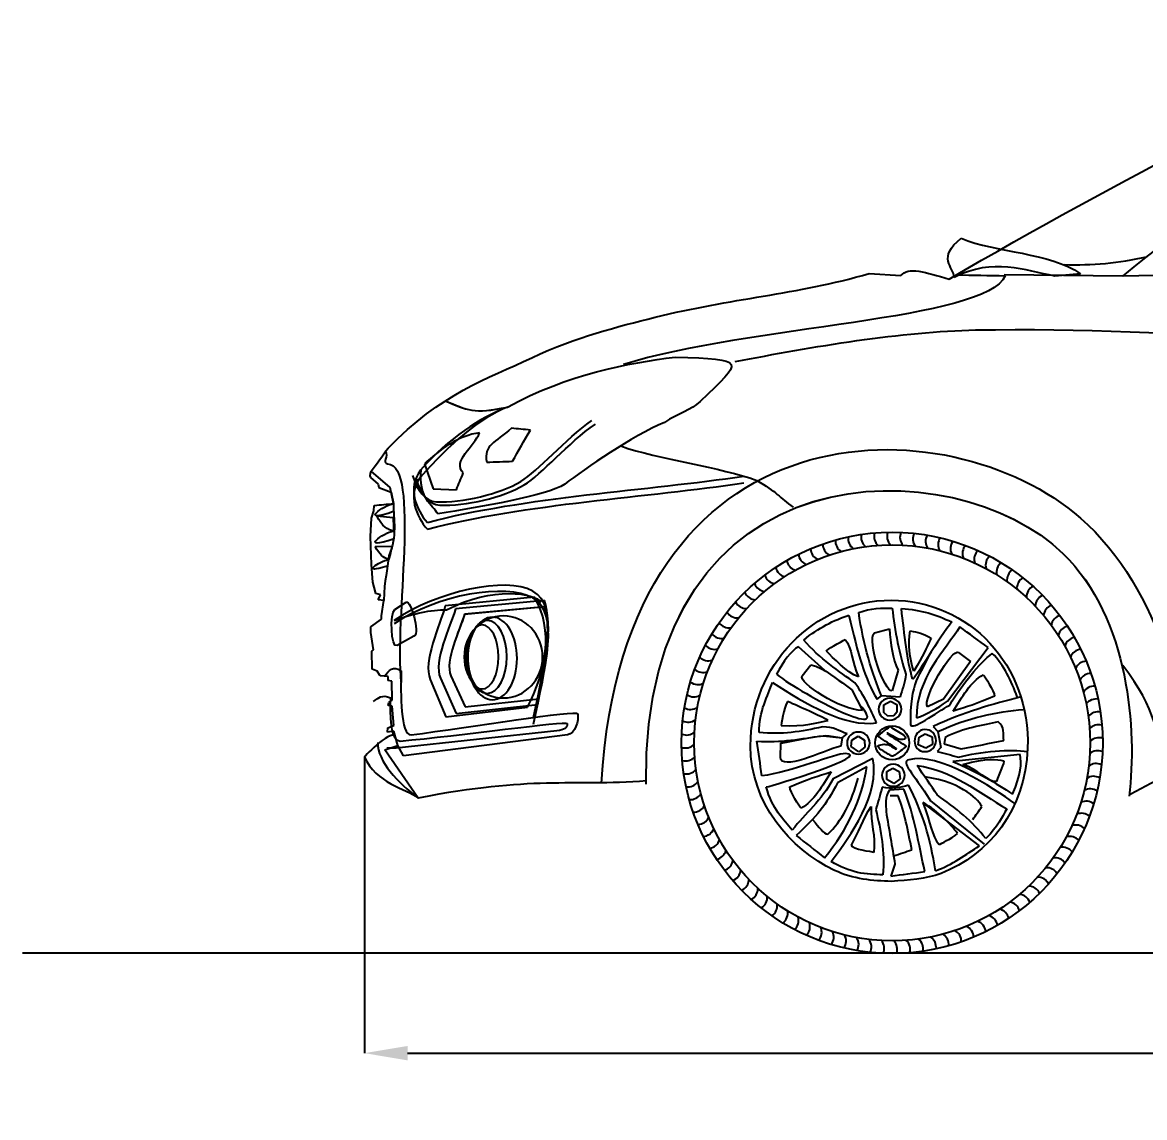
# Model space of a CAD drawing. Header units: millimetres. Extents: x 9317 to 18007, y 815 to 5389.
# Drawn here: x 9317 to 11006, y 3550 to 5198 of the extents above; entities that cross this region are included whole.
import ezdxf

# ---------------------------------------------------------------- set-up
doc = ezdxf.new("R2010")
doc.units = ezdxf.units.MM
doc.header["$MEASUREMENT"] = 0
doc.layers.add('Layer 1', color=7, linetype='Continuous')
doc.styles.get("Standard").update_dxf_attribs({"font": 'arial.ttf'})
doc.dimstyles.get("Standard").update_dxf_attribs({"dimtxt": 65, "dimasz": 65, "dimexe": 0.18, "dimexo": 0.0625, "dimgap": 20, "dimtad": 0, "dimdec": 1, "dimzin": 0, "dimdsep": 46, "dimtxsty": 'Standard', "dimcen": 0.09, "dimadec": 0, "dimazin": 0, "dimtfac": 1, "dimtdec": 1, "dimtofl": 0, "dimtmove": 0, "dimatfit": 3, "dimfxl": 0, "dimtolj": 1, "dimtzin": 0, "dimarcsym": 0})

# ---------------------------------------------------------------- blocks, each defined once
blk = doc.blocks.new('*D26')
at = {"color": 0, "lineweight": -2, "transparency": 16777216}
for p, q in [((9831.6, 4092.8), (9831.6, 3646.4)), ((13871.7, 4092.8), (13871.7, 3646.4)), ((9896.6, 3646.6), (11647.2, 3646.6)), ((13806.7, 3646.6), (12056.1, 3646.6))]:
    blk.add_line(p, q, dxfattribs=at)
at = {"color": 0, "transparency": 16777216}
for points in [[(9896.6, 3657.4), (9896.6, 3635.7), (9831.6, 3646.6)], [(13806.7, 3657.4), (13806.7, 3635.7), (13871.7, 3646.6)]]:
    blk.add_solid(points, dxfattribs=at)
at = {"layer": 'Defpoints', "color": 0, "transparency": 16777216}
for p in [(9831.6, 4092.9), (13871.7, 4092.9), (13871.7, 3646.6)]:
    blk.add_point(p, dxfattribs=at)
at = {"color": 0, "transparency": 16777216, "insert": (11851.7, 3646.6), "char_height": 65, "attachment_point": 5}
blk.add_mtext('\\A1;3995 mm', dxfattribs=at)

msp = doc.modelspace()

# ---------------------------------------------------------------- linework, layer by layer
at = {"color": 5}
msp.add_line((9316.64, 3797.72), (18006.54, 3797.72), dxfattribs=at)
for radius in [317.07, 298.03, 25.51, 25.51, 25.51]:
    msp.add_circle((10626.01, 4113.68), radius)
for centre, start, end in [((10597.75, 4423.47), 167.93529, 231.28559), ((10617.26, 4424.63), 164.33529, 227.68559), ((10636.8, 4424.57), 160.73529, 224.08559), ((10656.3, 4423.28), 157.13529, 220.48559), ((10675.68, 4420.77), 153.53529, 216.88559), ((10540.2, 4412.69), 178.73529, 242.08559), ((10559.15, 4417.49), 175.13529, 238.48559), ((10578.36, 4421.09), 171.53529, 234.88559), ((10694.87, 4417.04), 149.93529, 213.28559), ((10713.78, 4412.12), 146.33529, 209.68559), ((10732.35, 4406.02), 142.73529, 206.08559), ((10750.49, 4398.77), 139.13529, 202.48559), ((10503.4, 4399.58), 185.93529, 249.28559), ((10521.6, 4406.71), 182.33529, 245.68559), ((10768.15, 4390.39), 135.53529, 198.88559), ((10785.24, 4380.92), 131.93529, 195.28559), ((10468.54, 4381.95), 193.13529, 256.48559), ((10485.7, 4391.31), 189.53529, 252.88559), ((10801.71, 4370.39), 128.33529, 191.68559), ((10452, 4371.54), 196.73529, 260.08559), ((10817.48, 4358.85), 124.73529, 188.08559), ((10832.5, 4346.35), 121.13529, 184.48559), ((10436.16, 4360.1), 200.33529, 263.68559), ((10846.7, 4332.92), 117.53529, 180.88559), ((10406.77, 4334.36), 207.53529, 270.88559), ((10421.06, 4347.69), 203.93529, 267.28559), ((10860.03, 4318.63), 113.93529, 177.28559), ((10393.34, 4320.16), 211.13529, 274.48559), ((10872.44, 4303.53), 110.33529, 173.68559), ((10380.84, 4305.15), 214.73529, 278.08559), ((10883.87, 4287.69), 106.73529, 170.08559), ((10369.3, 4289.37), 218.33529, 281.68559), ((10894.29, 4271.15), 103.13529, 166.48559), ((10358.77, 4272.91), 221.93529, 285.28559), ((10903.65, 4253.99), 99.53529, 162.88559), ((10349.3, 4255.81), 225.53529, 288.88559), ((10911.91, 4236.28), 95.93529, 159.28559), ((10340.92, 4238.16), 229.13529, 292.48559), ((10919.05, 4218.09), 92.33529, 155.68559), ((10925.02, 4199.49), 88.73529, 152.08559), ((10333.67, 4220.01), 232.73529, 296.08559), ((10929.82, 4180.54), 85.13529, 148.48559), ((10327.57, 4201.44), 236.33529, 299.68559), ((10933.42, 4161.33), 81.53529, 144.88559), ((10322.65, 4182.53), 239.93529, 303.28559), ((10935.81, 4141.94), 77.93529, 141.28559), ((10318.92, 4163.35), 243.53529, 306.88559), ((10936.97, 4122.43), 74.33529, 137.68559), ((10316.41, 4143.97), 247.13529, 310.48559), ((10315.12, 4124.47), 250.73529, 314.08559), ((10936.91, 4102.89), 70.73529, 134.08559), ((10315.06, 4104.93), 254.33529, 317.68559), ((10935.61, 4083.39), 67.13529, 130.48559), ((10316.22, 4085.42), 257.93529, 321.28559), ((10933.1, 4064.01), 63.53529, 126.88559), ((10318.6, 4066.02), 261.53529, 324.88559), ((10929.38, 4044.82), 59.93529, 123.28559), ((10924.45, 4025.91), 56.33529, 119.68559), ((10322.2, 4046.81), 265.13529, 328.48559), ((10918.35, 4007.34), 52.73529, 116.08559), ((10327, 4027.87), 268.73529, 332.08559), ((10911.1, 3989.2), 49.13529, 112.48559), ((10332.98, 4009.26), 272.33529, 335.68559), ((10902.72, 3971.54), 45.53529, 108.88559), ((10340.11, 3991.07), 275.93529, 339.28559), ((10893.25, 3954.45), 41.93529, 105.28559), ((10348.38, 3973.36), 279.53529, 342.88559), ((10882.73, 3937.98), 38.33529, 101.68559), ((10357.74, 3956.2), 283.13529, 346.48559), ((10368.15, 3939.67), 286.73529, 350.08559), ((10871.19, 3922.21), 34.73529, 98.08559), ((10379.59, 3923.82), 290.33529, 353.68559), ((10858.68, 3907.19), 31.13529, 94.48559), ((10391.99, 3908.72), 293.93529, 357.28559), ((10845.26, 3892.99), 27.53529, 90.88559), ((10405.33, 3894.43), 297.53529, 0.88559), ((10830.97, 3879.66), 23.93529, 87.28559), ((10419.53, 3881.01), 301.13529, 4.48559), ((10434.54, 3868.5), 304.73529, 8.08559), ((10800.02, 3855.82), 16.73529, 80.08559), ((10815.87, 3867.25), 20.33529, 83.68559), ((10450.32, 3856.96), 308.33529, 11.68559), ((10766.33, 3836.04), 9.53529, 72.88559), ((10783.49, 3845.4), 13.13529, 76.48559), ((10466.78, 3846.44), 311.93529, 15.28559), ((10483.88, 3836.97), 315.53529, 18.88559), ((10501.53, 3828.59), 319.13529, 22.48559), ((10730.43, 3820.64), 2.33529, 65.68559), ((10748.62, 3827.78), 5.93529, 69.28559), ((10519.68, 3821.33), 322.73529, 26.08559), ((10538.24, 3815.23), 326.33529, 29.68559), ((10557.16, 3810.31), 329.93529, 33.28559), ((10654.27, 3803.88), 347.93529, 51.28559), ((10673.67, 3806.27), 351.53529, 54.88559), ((10692.88, 3809.87), 355.13529, 58.48559), ((10711.82, 3814.67), 358.73529, 62.08559), ((10576.34, 3806.59), 333.53529, 36.88559), ((10595.72, 3804.07), 337.13529, 40.48559), ((10615.22, 3802.78), 340.73529, 44.08559), ((10634.76, 3802.72), 344.33529, 47.68559)]:
    msp.add_arc(centre, 18.51, start, end)
at = {"layer": 'Layer 1'}
for p, q in [((10973.23, 4816.21), (10794.53, 4818.2)), ((11098.41, 4818.44), (10973.23, 4816.21)), ((10613.53, 4170.78), (10623.4, 4176.63)), ((10623.4, 4176.63), (10633.14, 4171.46)), ((10613.69, 4159.54), (10613.53, 4170.78)), ((10619.57, 4153.69), (10613.69, 4159.54)), ((10633.14, 4160.04), (10628.76, 4154.5)), ((10633.14, 4171.46), (10633.14, 4160.04)), ((10628.76, 4154.5), (10619.57, 4153.69)), ((10565.11, 4117.65), (10574.82, 4123.84)), ((10574.82, 4123.84), (10584.56, 4117.99)), ((10665.32, 4110.59), (10666.5, 4122.48)), ((10666.5, 4122.48), (10675.71, 4127.52)), ((10675.71, 4127.52), (10686.08, 4122.66)), ((10686.08, 4122.66), (10686.61, 4111.43)), ((10564.26, 4108.1), (10565.11, 4117.65)), ((10575.84, 4100.22), (10564.26, 4108.1)), ((10585.05, 4107.1), (10575.84, 4100.22)), ((10584.56, 4117.99), (10585.05, 4107.1)), ((10676.55, 4105.73), (10665.32, 4110.59)), ((10686.61, 4111.43), (10676.55, 4105.73)), ((10617.86, 4070.56), (10627.26, 4075.42)), ((10627.26, 4075.42), (10636.47, 4070.4)), ((10618.02, 4058.33), (10617.86, 4070.56)), ((10628.6, 4052.29), (10618.02, 4058.33)), ((10638.31, 4059.67), (10628.6, 4052.29)), ((10636.47, 4070.4), (10638.31, 4059.67))]:
    msp.add_line(p, q, dxfattribs=at)
for points in [[(10712.08, 4811.85), (10971.86, 4963.74), (11227.78, 5094.48), (11468.23, 5198.16)], [(10973.29, 4816.24), (11158.47, 4970.44), (11344.3, 5062.07), (11528.83, 5172.63)], [(10719.57, 4814.42), (10718.57, 4830.09), (10693.06, 4844.37), (10730.07, 4873.4)], [(10719.57, 4814.42), (10718.57, 4830.09), (10693.06, 4844.37), (10730.07, 4873.4)], [(10730.07, 4873.4), (10781.91, 4851.51), (10863.25, 4852.4), (10909.73, 4819.78)], [(10730.07, 4873.4), (10781.91, 4851.51), (10863.25, 4852.4), (10909.73, 4819.78)], [(10871.12, 4816.39), (10825.69, 4824.74), (10778.13, 4844.55), (10719.57, 4814.42)], [(10871.12, 4816.39), (10825.69, 4824.74), (10778.13, 4844.55), (10719.57, 4814.42)], [(10885.27, 4833.56), (10926.5, 4832.3), (10967.77, 4836.21), (11009, 4845.26)], [(10796.32, 4816.86), (10767.34, 4749.04), (10407.67, 4742), (10221.41, 4683.13)], [(10432.1, 4786.13), (10484.75, 4795.08), (10536.8, 4804.39), (10591.42, 4820.09)], [(10591.42, 4820.09), (10591.42, 4820.09), (10639.25, 4816.99), (10639.25, 4816.99)], [(10639.25, 4816.99), (10650.56, 4831.56), (10676.1, 4821.66), (10712.08, 4811.85)], [(10723.01, 4818.23), (10747.44, 4817.76), (10771.88, 4817.34), (10796.32, 4816.86)], [(10909.73, 4819.78), (10909.73, 4819.78), (10871.12, 4816.39), (10871.12, 4816.39)], [(10909.73, 4819.78), (10909.73, 4819.78), (10871.12, 4816.39), (10871.12, 4816.39)], [(10389.71, 4687.54), (10504.75, 4710.14), (10642.66, 4733.32), (10751.56, 4735.21)], [(10751.56, 4735.21), (11071.68, 4740.8), (11347.68, 4705.6), (11633.62, 4686.73)], [(9867.06, 4557.14), (9947.04, 4639.79), (10016.05, 4661.79), (10083.71, 4693.5)], [(10047.15, 4619.19), (10138.39, 4669.27), (10229.23, 4685.52), (10299.37, 4694.42)], [(10299.37, 4694.42), (10408.03, 4690.64), (10402.5, 4690.66), (10336.9, 4627.43)], [(10188.56, 4052.97), (10222.02, 4634.7), (10713.15, 4624.36), (10909.69, 4452.07)], [(10047.13, 4619.16), (10005.42, 4602.78), (9958.96, 4573.52), (9916.1, 4523.94)], [(10047.17, 4619.22), (10005.46, 4602.84), (9959, 4563.28), (9916.14, 4513.7)], [(9953.32, 4628.48), (9986.55, 4614.99), (9995.31, 4608.06), (10047.13, 4619.16)], [(9953.36, 4628.54), (9986.59, 4615.05), (9995.35, 4608.12), (10047.17, 4619.22)], [(10336.9, 4627.43), (10323.8, 4614.83), (10304.2, 4609.79), (10283.3, 4596.12)], [(10066.81, 4507.09), (10093.53, 4522.89), (10133.42, 4570.63), (10174.06, 4598.72)], [(10283.3, 4596.12), (10234.51, 4575.78), (10164.43, 4526.98), (10133.14, 4503.18)], [(10004.89, 4580.32), (9973.73, 4576.77), (9944.13, 4554.54), (9921.79, 4533.6)], [(9980.38, 4520.1), (9963.34, 4537.51), (9996.7, 4560.26), (10004.89, 4580.32)], [(10053.16, 4587.25), (10028.01, 4565.41), (10010.72, 4562.68), (10015.63, 4536.3)], [(10081.32, 4584.57), (10071.95, 4585.46), (10062.53, 4586.35), (10053.16, 4587.25)], [(10054.5, 4537.64), (10063.42, 4553.28), (10072.37, 4568.93), (10081.32, 4584.57)], [(10071.93, 4501.94), (10098.67, 4517.74), (10138.57, 4565.51), (10179.2, 4593.57)], [(10255.49, 4051.32), (10250.32, 4566.3), (10722.88, 4555.14), (10883.23, 4398.73)], [(10255.5, 4051.29), (10250.33, 4566.27), (10722.89, 4555.12), (10883.24, 4398.71)], [(9841.63, 4522.65), (9849.66, 4532.47), (9859, 4547.3), (9867.06, 4557.14)], [(9863.37, 4552.39), (9867.8, 4546.19), (9857.93, 4534.33), (9866.44, 4533.78)], [(10217.37, 4560.61), (10273.59, 4540.63), (10369.4, 4528.53), (10422.23, 4508.85)], [(9866.44, 4533.78), (9916.1, 4530.66), (9876.15, 4297.81), (9886.57, 4205.24)], [(9921.79, 4533.6), (9921.79, 4533.6), (9935.2, 4496.06), (9935.2, 4496.06)], [(10015.63, 4536.3), (10028.56, 4536.77), (10041.53, 4537.19), (10054.5, 4537.64)], [(9841.63, 4522.65), (9841.32, 4524.57), (9838.22, 4515.12), (9840.66, 4513.02)], [(9840.66, 4513.02), (9840.66, 4513.02), (9852.13, 4503.15), (9852.13, 4503.15)], [(9870.16, 4497.92), (9870.16, 4497.92), (9841.63, 4522.65), (9841.63, 4522.65)], [(9916.1, 4523.94), (9895.36, 4497.48), (9909.53, 4464.09), (9926.26, 4445.56)], [(9916.14, 4513.7), (9895.4, 4487.22), (9909.57, 4453.86), (9926.3, 4435.35)], [(9904.04, 4516.09), (9910.89, 4493.88), (9922.94, 4477.51), (9939.84, 4476.69)], [(9909.19, 4510.94), (9916.04, 4488.74), (9928.09, 4472.39), (9944.99, 4471.55)], [(9941.87, 4458.48), (9934.29, 4471.73), (9912.27, 4482.33), (9917.09, 4525.09)], [(9926.26, 4445.56), (10074.32, 4484.3), (10258.45, 4493.67), (10402.84, 4515.22)], [(9970.03, 4494.75), (9973.5, 4503.2), (9976.46, 4510.5), (9980.38, 4520.1)], [(9852.13, 4503.15), (9852.13, 4503.15), (9853.42, 4498.11), (9853.42, 4498.11)], [(9853.42, 4498.11), (9853.42, 4498.11), (9871.61, 4491.31), (9871.61, 4491.31)], [(9875.31, 4473.78), (9875.31, 4473.78), (9870.16, 4497.92), (9870.16, 4497.92)], [(9926.3, 4435.35), (10074.36, 4474.07), (10258.49, 4483.47), (10402.88, 4504.96)], [(9935.2, 4496.06), (9935.2, 4496.06), (9970.03, 4494.75), (9970.03, 4494.75)], [(9939.84, 4476.69), (9978.82, 4474.75), (10035.1, 4488.35), (10066.81, 4507.09)], [(10133.14, 4503.18), (10105.24, 4485.22), (10006.52, 4468.9), (9941.87, 4458.48)], [(9944.99, 4471.55), (9983.97, 4469.63), (10040.24, 4483.2), (10071.93, 4501.94)], [(10422.23, 4508.85), (10451.89, 4491.63), (10456.67, 4483.02), (10477.22, 4468.32)], [(9871.61, 4491.31), (9871.61, 4491.31), (9875.31, 4473.78), (9875.31, 4473.78)], [(9876.38, 4462.23), (9820.84, 4442.52), (9860.84, 4472.46), (9875.31, 4473.75)], [(9842.34, 4452.02), (9842.34, 4452.02), (9845.7, 4463.09), (9845.7, 4463.09)], [(9845.7, 4463.09), (9845.7, 4463.09), (9846.38, 4471.15), (9846.38, 4471.15)], [(9846.38, 4471.15), (9856.04, 4472.02), (9865.67, 4472.88), (9875.31, 4473.75)], [(9875.31, 4473.75), (9875.28, 4449.73), (9881.34, 4424.75), (9868.27, 4395.43)], [(9840.68, 4424.54), (9840.68, 4424.54), (9842.34, 4452.02), (9842.34, 4452.02)], [(9850.23, 4455.64), (9850.23, 4455.64), (9874.77, 4452.89), (9874.77, 4452.89)], [(9875.37, 4432.68), (9867.52, 4433.88), (9857.52, 4439.42), (9850.23, 4455.64)], [(9874.77, 4452.89), (9874.95, 4446.14), (9875.16, 4439.42), (9875.37, 4432.68)], [(10909.69, 4452.07), (11031.22, 4345.53), (11076.94, 4152.77), (11063.71, 4040.11)], [(9876.38, 4421.07), (9820.84, 4401.33), (9860.84, 4431.28), (9875.31, 4432.59)], [(9842.02, 4381.99), (9842.02, 4381.99), (9840.68, 4424.54), (9840.68, 4424.54)], [(9847.76, 4409.37), (9847.76, 4409.37), (9873.43, 4409.97), (9873.43, 4409.97)], [(9873.43, 4409.97), (9870.89, 4401.81), (9871.15, 4397.71), (9867.79, 4389.42)], [(9867.79, 4389.42), (9860.31, 4393.12), (9854.4, 4396.43), (9847.76, 4409.37)], [(9868.27, 4395.43), (9866.7, 4373.27), (9861.13, 4360.12), (9860.79, 4328.02)], [(10883.23, 4398.73), (10983.97, 4300.49), (10994.5, 4131.74), (10983, 4033.68)], [(10883.24, 4398.71), (10983.98, 4300.46), (10994.5, 4131.72), (10983, 4033.65)], [(9865.65, 4379.89), (9824.86, 4365.98), (9853.15, 4388.08), (9868.09, 4389.39)], [(9844.05, 4355.53), (9844.05, 4355.53), (9842.02, 4381.99), (9842.02, 4381.99)], [(10084.9, 4342.09), (10045.08, 4364.74), (9940.32, 4342.04), (9876.17, 4297.84)], [(9846.38, 4348.13), (9846.38, 4348.13), (9844.05, 4355.53), (9844.05, 4355.53)], [(9848.74, 4338.42), (9848.74, 4338.42), (9846.38, 4348.13), (9846.38, 4348.13)], [(10084.94, 4331.83), (10045.12, 4354.48), (9940.37, 4336.95), (9876.21, 4292.72)], [(9955.28, 4313.9), (10024.32, 4350.28), (10089.31, 4339.21), (10096.94, 4325.56)], [(10086.18, 4151.98), (10104.03, 4240.67), (10126.45, 4318.47), (10084.9, 4342.09)], [(9855.75, 4336.74), (9855.75, 4336.74), (9848.74, 4338.42), (9848.74, 4338.42)], [(9852.42, 4329.05), (9852.42, 4329.05), (9855.75, 4336.74), (9855.75, 4336.74)], [(9860.79, 4328.02), (9860.79, 4328.02), (9852.42, 4329.05), (9852.42, 4329.05)], [(9857.12, 4304.9), (9857.12, 4304.9), (9860.79, 4328.02), (9860.79, 4328.02)], [(9877.07, 4314.35), (9877.07, 4314.35), (9894.49, 4325.53), (9894.49, 4325.53)], [(9894.49, 4325.53), (9900.66, 4329.47), (9916.2, 4279.62), (9906.1, 4274.14)], [(10087.31, 4333.14), (10087.31, 4333.14), (9953.08, 4319.86), (9953.08, 4319.86)], [(10102.77, 4328), (10102.77, 4328), (9968.54, 4315.48), (9968.54, 4315.48)], [(10077.18, 4167.31), (10104, 4219.86), (10117.84, 4283.66), (10087.31, 4333.14)], [(10086.23, 4141.72), (10104.07, 4230.44), (10126.49, 4308.21), (10084.94, 4331.83)], [(10092.64, 4171.64), (10102.4, 4229.83), (10114.24, 4291.04), (10102.77, 4328)], [(10624.72, 4328.47), (10741.76, 4328.47), (10834.76, 4230.25), (10830.06, 4105.86)], [(9880.66, 4260.25), (9871.31, 4255.21), (9869.61, 4309.54), (9877.07, 4314.35)], [(9876.18, 4297.84), (9904.94, 4308.44), (9931.16, 4314.22), (9955.28, 4313.9)], [(9953.08, 4319.86), (9945.57, 4290.8), (9919.11, 4236.1), (9930.5, 4209.09)], [(9968.54, 4315.48), (9961.01, 4288.07), (9934.55, 4236.5), (9945.94, 4211.06)], [(10103.21, 4318.26), (10103.21, 4318.26), (9982.13, 4307.16), (9982.13, 4307.16)], [(10103.29, 4318.34), (10103.29, 4318.34), (9982.2, 4307.24), (9982.2, 4307.24)], [(10094.05, 4179.83), (10102.87, 4231.35), (10113.56, 4285.53), (10103.21, 4318.26)], [(10094.12, 4179.94), (10102.94, 4231.43), (10113.65, 4285.61), (10103.29, 4318.34)], [(10575.69, 4310.07), (10593.56, 4316.22), (10611.46, 4317), (10626.29, 4316.45)], [(10609.89, 4184.37), (10596.47, 4216.92), (10582.41, 4261.49), (10575.69, 4310.07)], [(10626.29, 4316.45), (10629.52, 4283.56), (10637.26, 4244.93), (10646.74, 4216.92)], [(10640.02, 4315.77), (10669.63, 4314.09), (10692.54, 4306.71), (10715.8, 4295.64)], [(10656.79, 4210.2), (10648.71, 4235.45), (10644.66, 4277.26), (10640.02, 4315.77)], [(9841.34, 4288.49), (9841.34, 4288.49), (9857.12, 4299.86), (9857.12, 4299.86)], [(9857.12, 4299.86), (9857.12, 4299.86), (9857.12, 4304.9), (9857.12, 4304.9)], [(9982.13, 4307.16), (9975.34, 4282.9), (9951.45, 4237.23), (9961.74, 4214.74)], [(9982.2, 4307.24), (9975.41, 4282.98), (9951.55, 4237.34), (9961.81, 4214.82)], [(10492.9, 4268.52), (10515.26, 4286.74), (10538.6, 4298.6), (10560.96, 4306.08)], [(10560.96, 4306.08), (10574.14, 4248.42), (10585.63, 4208.18), (10603.51, 4179.39)], [(10715.8, 4295.64), (10698.13, 4274.19), (10658.1, 4206), (10656.79, 4210.2)], [(9841.34, 4279.78), (9841.34, 4279.78), (9841.34, 4288.49), (9841.34, 4288.49)], [(9845.38, 4253.95), (9845.38, 4253.95), (9841.34, 4279.78), (9841.34, 4279.78)], [(10625.95, 4192.09), (10614.8, 4189.07), (10587.31, 4267.63), (10599.47, 4279.57)], [(10599.47, 4279.57), (10599.47, 4279.57), (10622.25, 4285.27), (10622.25, 4285.27)], [(10622.25, 4285.27), (10623.22, 4263.17), (10626.74, 4240.36), (10635.03, 4222.93)], [(10658.7, 4221.57), (10652.12, 4241.23), (10649.28, 4262.59), (10653.35, 4282.22)], [(10653.35, 4282.22), (10664.69, 4280.15), (10672.98, 4278.37), (10684.69, 4271.17)], [(10728.16, 4288.29), (10706.98, 4254.61), (10661.46, 4209.86), (10662.83, 4151.19)], [(10770.39, 4257.13), (10756.32, 4267.5), (10742.25, 4277.89), (10728.16, 4288.29)], [(9906.1, 4274.14), (9906.1, 4274.14), (9880.66, 4260.25), (9880.66, 4260.25)], [(10484.87, 4258.47), (10473.9, 4251.65), (10462.3, 4236.79), (10452.01, 4216.89)], [(10524.48, 4222.41), (10524.48, 4222.41), (10484.87, 4258.47), (10484.87, 4258.47)], [(10570.02, 4203.85), (10547.34, 4221.15), (10516.84, 4240.31), (10492.9, 4268.5)], [(10527.46, 4251.67), (10525.26, 4253.77), (10549.33, 4265.24), (10555.13, 4269.49)], [(10555.13, 4269.49), (10565.84, 4255.82), (10565.53, 4236.05), (10575.16, 4213.06)], [(10684.69, 4271.17), (10677.16, 4254.85), (10672.77, 4245.79), (10658.7, 4221.57)], [(9842.68, 4251.93), (9842.68, 4251.93), (9845.38, 4253.95), (9845.38, 4253.95)], [(9843.36, 4224.79), (9843.36, 4224.79), (9842.68, 4251.93), (9842.68, 4251.93)], [(10575.16, 4213.06), (10556.92, 4220.1), (10537.23, 4241.7), (10527.46, 4251.67)], [(10681.49, 4245.35), (10670.07, 4219.07), (10651.41, 4204.03), (10653.77, 4141.12)], [(10679.23, 4167.94), (10671.17, 4179.44), (10716.08, 4257.37), (10726.16, 4249.73)], [(10709.39, 4176.31), (10709.39, 4176.31), (10770.39, 4257.13), (10770.39, 4257.13)], [(10712.75, 4170.62), (10733.43, 4203.93), (10756.43, 4232.85), (10776.77, 4248.39)], [(10726.16, 4249.73), (10726.16, 4249.73), (10744.27, 4236), (10744.27, 4236)], [(10814.3, 4183.03), (10805.48, 4206.81), (10794.64, 4230.62), (10776.74, 4248.39)], [(9850.74, 4221.8), (9850.74, 4221.8), (9843.36, 4224.79), (9843.36, 4224.79)], [(9861.52, 4213.98), (9868.63, 4221.98), (9874.3, 4230.94), (9886.95, 4222.33)], [(10490.72, 4214.61), (10490.72, 4214.61), (10503.45, 4231.38), (10503.45, 4231.38)], [(10503.45, 4231.38), (10523.32, 4226.76), (10546.03, 4207.31), (10555.08, 4200.88)], [(10744.27, 4236), (10744.27, 4236), (10703.38, 4179.36), (10703.38, 4179.36)], [(11043.77, 4068.3), (11021.74, 4128.78), (11025.68, 4162.19), (10973.24, 4230.36)], [(9855.44, 4214.42), (9855.44, 4214.42), (9850.74, 4221.8), (9850.74, 4221.8)], [(9867.48, 4213.4), (9867.48, 4213.4), (9855.44, 4214.42), (9855.44, 4214.42)], [(9867.48, 4207.36), (9867.48, 4207.36), (9867.48, 4213.4), (9867.48, 4213.4)], [(9872.87, 4206.36), (9872.87, 4206.36), (9867.48, 4207.36), (9867.48, 4207.36)], [(9886.95, 4222.33), (9886.06, 4187.73), (9885.43, 4124.89), (9901.67, 4125.84)], [(9930.5, 4209.09), (9930.5, 4209.09), (9954.26, 4152.98), (9954.26, 4152.98)], [(9945.94, 4211.06), (9945.94, 4211.06), (9969.69, 4158.12), (9969.69, 4158.12)], [(9961.74, 4214.74), (9961.74, 4214.74), (9983.18, 4167.86), (9983.18, 4167.86)], [(9961.81, 4214.82), (9961.81, 4214.82), (9983.25, 4167.97), (9983.25, 4167.97)], [(10452.01, 4216.89), (10494.45, 4184.06), (10629.94, 4113.16), (10576.42, 4171.85)], [(10581.22, 4162.35), (10548.65, 4162.64), (10483.37, 4204.98), (10490.72, 4214.61)], [(10635.03, 4222.93), (10635.03, 4222.93), (10625.95, 4192.09), (10625.95, 4192.09)], [(10646.74, 4216.92), (10644.82, 4202.75), (10641.59, 4194.5), (10638, 4182.64)], [(10717.71, 4161.25), (10731.23, 4182.25), (10743.8, 4205.95), (10763.28, 4216.21)], [(10763.28, 4216.21), (10765.48, 4214.16), (10779.65, 4191.8), (10780.21, 4184.03)], [(9873.18, 4177.88), (9873.18, 4177.88), (9872.87, 4206.36), (9872.87, 4206.36)], [(10425.83, 4129.07), (10425.18, 4161.56), (10439.22, 4184.98), (10445.97, 4204.48)], [(10446, 4204.51), (10495.26, 4172.3), (10555.92, 4136.81), (10602.51, 4143.82)], [(10555.08, 4200.88), (10555.08, 4200.88), (10565.45, 4193.53), (10565.45, 4193.53)], [(10565.45, 4193.53), (10565.45, 4193.53), (10581.22, 4162.35), (10581.22, 4162.35)], [(10602.51, 4143.82), (10593.56, 4165.03), (10584.32, 4183.95), (10570.02, 4203.85)], [(9845.31, 4175.81), (9852.42, 4181.17), (9858.11, 4187.2), (9870.74, 4181.43)], [(9867.17, 4169.83), (9867.17, 4169.83), (9868.17, 4174.53), (9868.17, 4174.53)], [(9868.17, 4174.53), (9868.17, 4174.53), (9873.18, 4177.88), (9873.18, 4177.88)], [(9870.74, 4181.43), (9869.87, 4158.15), (9869.22, 4115.89), (9885.49, 4116.49)], [(9983.18, 4167.86), (9983.18, 4167.86), (10094.05, 4179.83), (10094.05, 4179.83)], [(9983.25, 4167.97), (9983.25, 4167.97), (10094.12, 4179.94), (10094.12, 4179.94)], [(10468.46, 4176), (10466.26, 4173.98), (10459.41, 4147.81), (10458.86, 4140.01)], [(10529.83, 4147.49), (10516.07, 4154.9), (10488.36, 4167.26), (10468.46, 4176)], [(10603.51, 4179.36), (10603.51, 4179.36), (10609.89, 4184.37), (10609.89, 4184.37)], [(10638, 4182.64), (10638, 4182.64), (10609.89, 4184.37), (10609.89, 4184.37)], [(10662.83, 4151.19), (10678, 4157.23), (10693.85, 4165.26), (10709.39, 4176.31)], [(10703.38, 4179.36), (10703.38, 4179.36), (10679.23, 4167.94), (10679.23, 4167.94)], [(10818.53, 4182.51), (10779.39, 4172.59), (10732.3, 4159.23), (10687.92, 4138.44)], [(10780.21, 4184.03), (10752.91, 4171.72), (10738.37, 4168.34), (10717.71, 4161.25)], [(9873.52, 4169.17), (9873.52, 4169.17), (9867.17, 4169.83), (9867.17, 4169.83)], [(9875.88, 4140.01), (9875.88, 4140.01), (9873.52, 4169.17), (9873.52, 4169.17)], [(9901.67, 4125.84), (9989.5, 4136.52), (10151.87, 4164.45), (10152.84, 4157.55)], [(9954.26, 4152.98), (9954.26, 4152.98), (10077.18, 4167.31), (10077.18, 4167.31)], [(9969.69, 4158.12), (9969.69, 4158.12), (10092.64, 4171.64), (10092.64, 4171.64)], [(10152.84, 4157.55), (10154.31, 4146.97), (10148.88, 4127.31), (10137.2, 4125.84)], [(10653.77, 4141.12), (10655.01, 4131.53), (10693.04, 4159.04), (10712.75, 4170.62)], [(10694.98, 4130.72), (10738.66, 4151.51), (10784.22, 4160.43), (10823.54, 4164.14)], [(9878.76, 4120.46), (9875.93, 4140.07), (9831.62, 4092.9), (9831.62, 4092.9)], [(9866.83, 4136.31), (9866.83, 4136.31), (9875.88, 4140.01), (9875.88, 4140.01)], [(9885.49, 4116.49), (9973.32, 4123.71), (10135.69, 4147.65), (10136.66, 4143)], [(10136.66, 4143), (10138.1, 4135.89), (10132.61, 4133.24), (10120.99, 4131.95)], [(10458.86, 4140.01), (10493.21, 4137.1), (10515.87, 4144.9), (10529.83, 4147.49)], [(10785.8, 4145.16), (10762.54, 4139.57), (10733.64, 4136.42), (10706.03, 4122.01)], [(10794.17, 4117.31), (10792.99, 4126.55), (10795.64, 4138.91), (10785.8, 4145.16)], [(9866.17, 4129.96), (9866.17, 4129.96), (9866.83, 4136.31), (9866.83, 4136.31)], [(9875.88, 4131.3), (9875.88, 4131.3), (9866.17, 4129.96), (9866.17, 4129.96)], [(9881.58, 4109.48), (9881.58, 4109.48), (9875.88, 4131.3), (9875.88, 4131.3)], [(10120.99, 4131.95), (10120.99, 4131.95), (9879.48, 4105.47), (9879.48, 4105.47)], [(10137.2, 4125.84), (10137.2, 4125.84), (9890.49, 4094.11), (9890.49, 4094.11)], [(10422.5, 4116.31), (10458.38, 4113.29), (10488.8, 4120.27), (10522.66, 4124.37)], [(10521.03, 4137.78), (10489.98, 4130.17), (10458.91, 4125.94), (10425.83, 4129.07)], [(10458.39, 4113.32), (10478.8, 4116.78), (10520.17, 4126.23), (10531.12, 4124.4)], [(10558.57, 4127.05), (10546.07, 4131.82), (10538.04, 4137.81), (10521.03, 4137.78)], [(10522.66, 4124.37), (10522.66, 4124.37), (10550.85, 4121.01), (10550.85, 4121.01)], [(10531.12, 4124.4), (10531.12, 4124.4), (10550.85, 4121.04), (10550.85, 4121.04)], [(10550.85, 4121.01), (10550.85, 4121.01), (10558.57, 4127.05), (10558.57, 4127.05)], [(10605.53, 4122.77), (10604.74, 4123.32), (10604.48, 4124), (10605.42, 4124.95)], [(10605.53, 4122.77), (10604.74, 4123.32), (10604.48, 4124), (10605.42, 4124.95)], [(10605.42, 4124.95), (10610.12, 4129.07), (10616.76, 4133.63), (10622.85, 4138.1)], [(10605.42, 4124.95), (10610.12, 4129.07), (10616.76, 4133.63), (10622.85, 4138.1)], [(10632.83, 4105.26), (10623.74, 4111.09), (10614.64, 4116.92), (10605.53, 4122.77)], [(10632.83, 4105.26), (10623.74, 4111.09), (10614.64, 4116.92), (10605.53, 4122.77)], [(10619.02, 4128.46), (10618.68, 4128.2), (10618.36, 4127.89), (10618.08, 4127.57)], [(10619.02, 4128.46), (10618.68, 4128.2), (10618.36, 4127.89), (10618.08, 4127.57)], [(10618.08, 4127.57), (10627.31, 4121.67), (10636.58, 4115.73), (10645.79, 4109.8)], [(10618.08, 4127.57), (10627.31, 4121.67), (10636.58, 4115.73), (10645.79, 4109.8)], [(10629.23, 4122.53), (10625.82, 4124.53), (10622.41, 4126.5), (10619.02, 4128.46)], [(10629.23, 4122.53), (10625.82, 4124.53), (10622.41, 4126.5), (10619.02, 4128.46)], [(10622.85, 4138.1), (10623.32, 4138.44), (10622.28, 4138.52), (10622.85, 4138.1)], [(10622.85, 4138.1), (10623.32, 4138.44), (10622.28, 4138.52), (10622.85, 4138.1)], [(10622.85, 4138.1), (10629.55, 4133.92), (10636.24, 4129.78), (10642.91, 4125.66)], [(10622.85, 4138.1), (10629.55, 4133.92), (10636.24, 4129.78), (10642.91, 4125.66)], [(10645.66, 4120.04), (10641.67, 4117.91), (10635.01, 4118.18), (10629.23, 4122.53)], [(10645.66, 4120.04), (10641.67, 4117.91), (10635.01, 4118.18), (10629.23, 4122.53)], [(10642.91, 4125.66), (10644.53, 4124.87), (10647.79, 4121.22), (10645.66, 4120.04)], [(10642.91, 4125.66), (10644.53, 4124.87), (10647.79, 4121.22), (10645.66, 4120.04)], [(10687.92, 4138.44), (10687.92, 4138.44), (10694.98, 4130.72), (10694.98, 4130.72)], [(10694.98, 4130.72), (10694.98, 4130.72), (10699.15, 4106.6), (10699.15, 4106.6)], [(9851.5, 4114), (9851.29, 4086.18), (9881.97, 4053.24), (9912.63, 4030.53)], [(9862.47, 4103.13), (9862.47, 4103.13), (9881.58, 4109.48), (9881.58, 4109.48)], [(9879.48, 4105.47), (9879.48, 4105.47), (9865.44, 4105.6), (9865.44, 4105.6)], [(9890.49, 4094.11), (9890.49, 4094.11), (9881.62, 4109.57), (9881.62, 4109.57)], [(10429.88, 4064.03), (10427.41, 4081.45), (10424.94, 4098.88), (10422.5, 4116.31)], [(10548.86, 4108.96), (10521.06, 4100.8), (10457.7, 4070.25), (10458.02, 4092.19)], [(10458.02, 4092.19), (10458.02, 4092.19), (10458.39, 4113.32), (10458.39, 4113.32)], [(10550.85, 4121.04), (10550.85, 4121.04), (10548.86, 4108.96), (10548.86, 4108.96)], [(10607.31, 4104.87), (10606.39, 4105.68), (10604.14, 4108.59), (10604.61, 4108.99)], [(10607.31, 4104.87), (10606.39, 4105.68), (10604.14, 4108.59), (10604.61, 4108.99)], [(10604.61, 4108.99), (10609.86, 4112.43), (10617.84, 4112.16), (10622.9, 4109.72)], [(10604.61, 4108.99), (10609.86, 4112.43), (10617.84, 4112.16), (10622.9, 4109.72)], [(10622.9, 4109.72), (10625.95, 4107.86), (10628.97, 4106.02), (10631.96, 4104.21)], [(10622.9, 4109.72), (10625.95, 4107.86), (10628.97, 4106.02), (10631.96, 4104.21)], [(10645.19, 4106.7), (10639.39, 4102.11), (10633.96, 4097.47), (10629.05, 4094.42)], [(10645.19, 4106.7), (10639.39, 4102.11), (10633.96, 4097.47), (10629.05, 4094.42)], [(10645.79, 4109.8), (10647.26, 4108.73), (10646.84, 4107.7), (10645.19, 4106.7)], [(10645.79, 4109.8), (10647.26, 4108.73), (10646.84, 4107.7), (10645.19, 4106.7)], [(10699.15, 4106.6), (10699.15, 4106.6), (10693.98, 4100.88), (10693.98, 4100.88)], [(10830.06, 4105.86), (10826.49, 4011.95), (10772.1, 3945.54), (10699.79, 3917.24)], [(10706.03, 4122.01), (10706.03, 4122.01), (10704.37, 4112.3), (10704.37, 4112.3)], [(10704.37, 4112.3), (10704.37, 4112.3), (10730.18, 4104.58), (10730.18, 4104.58)], [(10730.18, 4104.58), (10751.44, 4108.8), (10772.78, 4113.06), (10794.17, 4117.31)], [(9831.62, 4092.9), (9848.36, 4052.61), (9893.85, 4045.23), (9912.7, 4030.59)], [(9912.66, 4030.53), (9912.66, 4030.53), (9862.47, 4103.13), (9862.47, 4103.13)], [(10555.23, 4097.57), (10542.32, 4098.04), (10473, 4069.17), (10429.88, 4064.03)], [(10436.59, 4047.28), (10448.28, 4049.51), (10598.26, 4095.89), (10555.23, 4097.57)], [(10534.45, 3935.33), (10563.95, 3974.86), (10608.28, 4036.6), (10596.79, 4090.17)], [(10596.79, 4090.17), (10596.79, 4090.17), (10537.12, 4059.33), (10537.12, 4059.33)], [(10624.72, 4093.95), (10618.21, 4098.02), (10613.85, 4100.8), (10607.31, 4104.87)], [(10624.72, 4093.95), (10618.21, 4098.02), (10613.85, 4100.8), (10607.31, 4104.87)], [(10629.05, 4094.42), (10628.42, 4093.74), (10625.79, 4093.29), (10624.72, 4093.95)], [(10629.05, 4094.42), (10628.42, 4093.74), (10625.79, 4093.29), (10624.72, 4093.95)], [(10631.96, 4104.21), (10632.28, 4104.53), (10632.54, 4104.89), (10632.83, 4105.26)], [(10631.96, 4104.21), (10632.28, 4104.53), (10632.54, 4104.89), (10632.83, 4105.26)], [(10810.6, 4022.45), (10780, 4045.15), (10693.98, 4100.88), (10651.04, 4088.25)], [(10693.98, 4100.88), (10704.69, 4097.99), (10715.43, 4095.1), (10726.13, 4092.16)], [(10818.66, 4096.21), (10818.66, 4096.21), (10717.45, 4085.5), (10717.45, 4085.5)], [(10726.13, 4092.16), (10759.13, 4100.8), (10804.75, 4104.79), (10829.84, 4100.51)], [(10732.41, 4081.27), (10769.73, 4091.19), (10783.36, 4088.99), (10793.78, 4086.84)], [(10807.37, 4036.34), (10820.31, 4066.62), (10821.13, 4082.14), (10818.66, 4096.21)], [(10524.37, 3940.69), (10559.7, 3984.26), (10580.25, 4029.17), (10588.07, 4077.44)], [(10588.07, 4077.44), (10588.07, 4077.44), (10543.82, 4053.29), (10543.82, 4053.29)], [(10651.04, 4088.25), (10638.84, 4084.66), (10656.16, 4070.01), (10683.93, 4026.47)], [(10693.98, 4035.21), (10684.22, 4049.51), (10673.96, 4064.55), (10663.8, 4079.41)], [(10663.8, 4079.41), (10715.69, 4073.16), (10756.37, 4038.75), (10798.53, 4014.42)], [(10717.45, 4085.5), (10754.4, 4069.91), (10782.23, 4053.61), (10807.37, 4036.34)], [(10783.23, 4055.34), (10772.25, 4053.27), (10753.83, 4074.47), (10732.41, 4081.27)], [(10793.78, 4086.84), (10795.98, 4084.82), (10786.58, 4067.47), (10783.23, 4055.34)], [(10256.29, 4056.44), (10141.75, 4047.8), (10084.16, 4064.23), (9912.66, 4030.53)], [(10471.93, 4047.46), (10499.25, 4059.77), (10513.77, 4063.16), (10534.45, 4070.25)], [(10537.12, 4059.33), (10519.25, 4026.26), (10495.99, 4007.94), (10475.44, 3982.24)], [(10534.45, 4070.25), (10520.91, 4049.22), (10508.36, 4025.52), (10488.86, 4015.26)], [(10529.09, 3976.2), (10549.65, 3995.65), (10565.5, 4024.47), (10574.66, 4060.67)], [(10761.02, 4017.75), (10757.92, 4025.31), (10734.3, 4054), (10675.32, 4062.56)], [(10983.64, 4036.12), (11003.69, 4046.83), (11023.72, 4057.57), (11043.77, 4068.3)], [(10475.44, 3982.24), (10462.9, 3998.09), (10444.84, 4014.86), (10436.59, 4047.28)], [(10488.86, 4015.26), (10486.65, 4017.31), (10472.48, 4039.67), (10471.93, 4047.46)], [(10543.82, 4053.29), (10526.39, 4020.22), (10512.19, 4002.32), (10481.48, 3974.21)], [(10611.17, 4046.75), (10607.81, 4035.13), (10604.82, 4024.71), (10601.46, 4013.08)], [(10650.73, 4050.04), (10638.65, 4046.2), (10625.08, 4044.39), (10611.17, 4046.75)], [(10622.24, 4042.58), (10614.42, 4031.87), (10617.31, 4020.06), (10616.87, 4010.4)], [(10643.69, 4043.92), (10643.69, 4043.92), (10622.24, 4042.58), (10622.24, 4042.58)], [(10675.21, 3919.9), (10666.08, 3960.71), (10659.54, 4004.6), (10643.69, 4043.92)], [(10691.28, 3921.26), (10683.46, 3969.53), (10671.96, 4009.82), (10650.73, 4050.04)], [(10635, 4033.84), (10635, 4033.84), (10622.93, 4033.84), (10622.93, 4033.84)], [(10655.76, 3952.76), (10649.38, 3981.35), (10645.24, 4009.51), (10635, 4033.84)], [(10757.63, 3958.8), (10757.63, 3958.8), (10672.43, 4024.16), (10672.43, 4024.16)], [(10724.59, 3977.25), (10713.46, 3992.13), (10696.45, 4009.46), (10672.48, 4024.16)], [(10672.48, 4024.16), (10684.01, 3991.95), (10685.35, 3974.15), (10696.92, 3960.48)], [(10683.93, 4026.47), (10683.93, 4026.47), (10764.41, 3961.21), (10764.41, 3961.21)], [(10767.03, 3969.51), (10747.37, 3995.42), (10721.02, 4015.99), (10693.98, 4035.21)], [(10564.9, 3959.8), (10575.13, 3977.15), (10581.93, 3998.98), (10594.58, 4017.88)], [(10594.58, 4017.88), (10593.53, 3993.31), (10601.35, 3973.97), (10598.57, 3948.4)], [(10601.46, 4013.08), (10609.04, 3982.47), (10615.29, 3948.51), (10612.17, 3915.23)], [(10616.87, 4010.4), (10621.41, 3983.73), (10625.81, 3957.67), (10630.28, 3931.32)], [(10747.61, 3998.33), (10752.07, 4004.81), (10756.53, 4011.29), (10761.02, 4017.75)], [(10798.53, 4014.42), (10791.13, 4000.98), (10785.64, 3988.54), (10767.03, 3969.51)], [(10506.15, 3998.46), (10516.91, 3986.33), (10522.11, 3976.94), (10529.09, 3976.2)], [(10481.48, 3974.21), (10495.78, 3963.05), (10510.09, 3951.87), (10524.37, 3940.69)], [(10696.92, 3960.48), (10699.13, 3962.5), (10715.27, 3968.83), (10724.59, 3977.25)], [(10598.57, 3948.4), (10596.37, 3950.45), (10565.45, 3952.03), (10564.9, 3959.8)], [(10691.28, 3921.26), (10716.76, 3929.74), (10737.11, 3945.94), (10757.63, 3958.8)], [(10628.2, 3943.58), (10637.39, 3946.62), (10646.58, 3949.69), (10655.76, 3952.76)], [(10612.19, 3915.2), (10588.31, 3915.2), (10560.35, 3917.91), (10534.45, 3935.33)], [(10624.72, 3905.22), (10597.32, 3905.91), (10567.53, 3908.29), (10539.23, 3921.73)], [(10630.28, 3931.32), (10630.28, 3931.32), (10624.27, 3913.21), (10624.27, 3913.21)], [(10624.27, 3913.21), (10641.22, 3915.44), (10658.23, 3917.67), (10675.21, 3919.9)], [(10699.79, 3917.24), (10676.3, 3908.03), (10650.89, 3907.45), (10624.72, 3905.22)]]:
    msp.add_open_spline(points, degree=3, dxfattribs=at)
for points, knots in [([(10083.71, 4693.5), (10151.43, 4725.2), (10212.17, 4740.03), (10269.18, 4754.31), (10326.19, 4768.59), (10379.45, 4777.2), (10432.1, 4786.13)], [4, 4, 4, 4, 5, 5, 5, 6, 6, 6, 6]), ([(10539.23, 3921.73), (10471.96, 3953.62), (10412.82, 4023.89), (10412.82, 4109.14), (10412.82, 4230.28), (10507.68, 4328.47), (10624.72, 4328.47)], [4, 4, 4, 4, 5, 5, 5, 6, 6, 6, 6]), ([(10040.75, 4181.27), (10008.17, 4181.27), (9981.74, 4208.94), (9981.74, 4243.06), (9981.74, 4277.18), (10008.17, 4304.85), (10040.75, 4304.85), (10073.32, 4304.85), (10099.72, 4277.18), (10099.72, 4243.06), (10099.72, 4208.94), (10073.32, 4181.27), (10040.75, 4181.27)], [0, 0, 0, 0, 1, 1, 1, 2, 2, 2, 3, 3, 3, 4, 4, 4, 4]), ([(10040.75, 4304.82), (10073.32, 4304.82), (10099.72, 4277.18), (10099.72, 4243.03), (10099.72, 4208.94), (10073.32, 4181.27), (10040.75, 4181.27), (10008.17, 4181.27), (9981.77, 4208.94), (9981.77, 4243.03), (9981.77, 4277.18), (10008.17, 4304.82), (10040.75, 4304.82)], [0, 0, 0, 0, 1, 1, 1, 2, 2, 2, 3, 3, 3, 4, 4, 4, 4]), ([(10008.86, 4291.3), (10022.4, 4291.3), (10033.35, 4269.7), (10033.35, 4243.03), (10033.35, 4216.39), (10022.4, 4194.79), (10008.86, 4194.79), (9995.34, 4194.79), (9984.36, 4216.39), (9984.36, 4243.03), (9984.36, 4269.7), (9995.34, 4291.3), (10008.86, 4291.3)], [0, 0, 0, 0, 1, 1, 1, 2, 2, 2, 3, 3, 3, 4, 4, 4, 4]), ([(10016.39, 4298.13), (10032.69, 4298.13), (10045.89, 4273.53), (10045.89, 4243.16), (10045.89, 4212.82), (10032.69, 4188.23), (10016.39, 4188.23), (10000.11, 4188.23), (9986.91, 4212.82), (9986.91, 4243.16), (9986.91, 4273.53), (10000.11, 4298.13), (10016.39, 4298.13)], [0, 0, 0, 0, 1, 1, 1, 2, 2, 2, 3, 3, 3, 4, 4, 4, 4]), ([(10024.16, 4302.93), (10044.68, 4302.93), (10061.32, 4275.08), (10061.32, 4240.78), (10061.32, 4206.42), (10044.68, 4178.62), (10024.16, 4178.62), (10003.63, 4178.62), (9986.99, 4206.42), (9986.99, 4240.78), (9986.99, 4275.08), (10003.63, 4302.93), (10024.16, 4302.93)], [0, 0, 0, 0, 1, 1, 1, 2, 2, 2, 3, 3, 3, 4, 4, 4, 4]), ([(10622.75, 4180.99), (10632.22, 4180.99), (10639.91, 4173.56), (10639.91, 4164.4), (10639.91, 4155.26), (10632.22, 4147.81), (10622.75, 4147.81), (10613.27, 4147.81), (10605.58, 4155.26), (10605.58, 4164.4), (10605.58, 4173.56), (10613.27, 4180.99), (10622.75, 4180.99)], [0, 0, 0, 0, 1, 1, 1, 2, 2, 2, 3, 3, 3, 4, 4, 4, 4]), ([(10575.26, 4129.88), (10584.74, 4129.88), (10592.43, 4122.48), (10592.43, 4113.32), (10592.43, 4104.19), (10584.74, 4096.73), (10575.26, 4096.73), (10565.79, 4096.73), (10558.1, 4104.19), (10558.1, 4113.32), (10558.1, 4122.48), (10565.79, 4129.88), (10575.26, 4129.88)], [0, 0, 0, 0, 1, 1, 1, 2, 2, 2, 3, 3, 3, 4, 4, 4, 4]), ([(10675.22, 4133.71), (10684.69, 4134.24), (10692.38, 4126.29), (10692.38, 4117.13), (10692.38, 4107.99), (10684.69, 4100.56), (10675.22, 4100.56), (10665.71, 4100.56), (10659.7, 4107.31), (10659.7, 4116.47), (10659.7, 4125.6), (10665.71, 4133.19), (10675.22, 4133.71)], [0, 0, 0, 0, 1, 1, 1, 2, 2, 2, 3, 3, 3, 4, 4, 4, 4]), ([(10627.76, 4081.43), (10637.24, 4081.43), (10644.93, 4074.03), (10644.93, 4064.87), (10644.93, 4055.71), (10637.24, 4048.28), (10627.76, 4048.28), (10618.28, 4048.28), (10610.59, 4055.71), (10610.59, 4064.87), (10610.59, 4074.03), (10618.28, 4081.43), (10627.76, 4081.43)], [0, 0, 0, 0, 1, 1, 1, 2, 2, 2, 3, 3, 3, 4, 4, 4, 4])]:
    msp.add_open_spline(points, degree=3, knots=knots, dxfattribs=at)

# ---------------------------------------------------------------- dimensions: what is measured, and where the dimension line sits
dim = msp.add_linear_dim(base=(13871.7, 3646.58), p1=(9831.62, 4092.9), p2=(13871.7, 4092.9), text='3995 mm', dimstyle='Standard')
dim.commit()
dim.dimension.update_dxf_attribs({"geometry": '*D26', "text_midpoint": (11851.66, 3646.58)})

doc.saveas('drawing.dxf')
